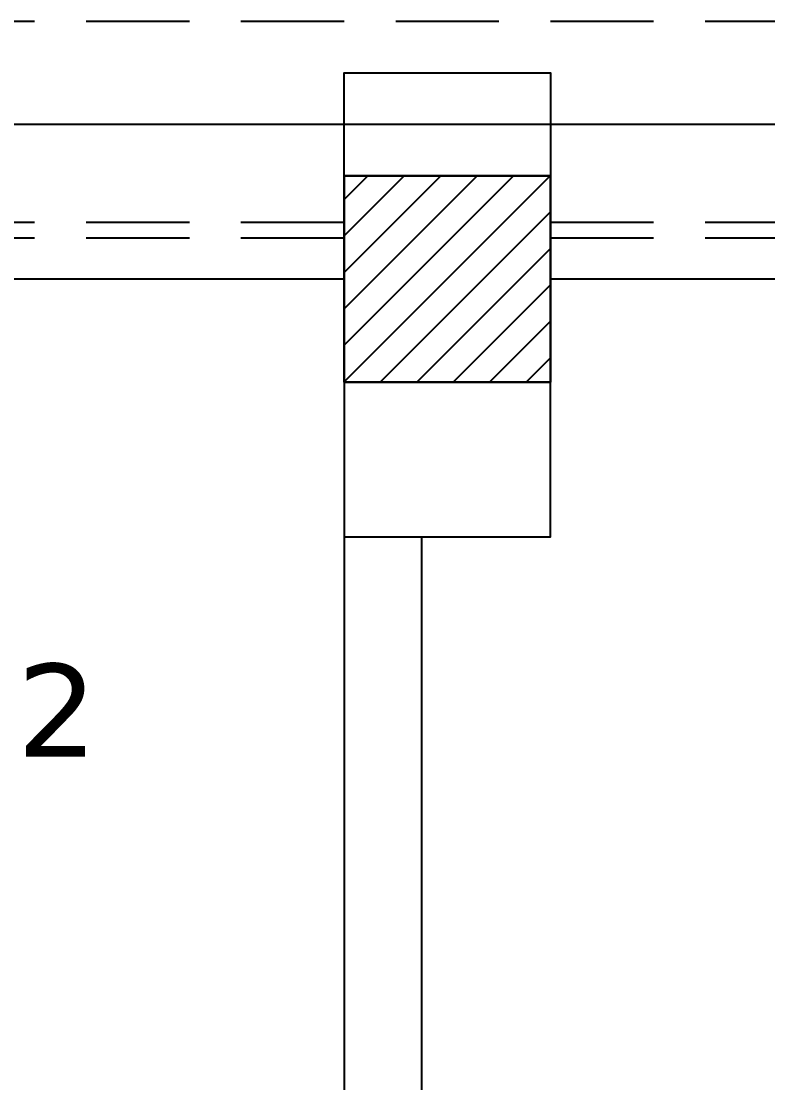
# Model space of a CAD drawing. Extents: x -9 to 600, y -23 to 65.
# Drawn here: x 277.938 to 279.385, y 51.589 to 53.648 of the extents above; entities that cross this region are included whole.
import ezdxf

# ---------------------------------------------------------------- set-up
doc = ezdxf.new("R2010")
doc.units = 0
doc.header["$LTSCALE"] = 0.8
doc.header["$MEASUREMENT"] = 0
doc.linetypes.add('HIDDEN', pattern=[0.375, 0.25, -0.125])
doc.layers.get('0').update_dxf_attribs({"color": 3, "linetype": 'CONTINUOUS'})
doc.layers.add('Desenho base', color=7, linetype='CONTINUOUS')
doc.layers.add('DLX_LUMKEY_IDX', color=7, linetype='CONTINUOUS', true_color=0x969696)
doc.styles.add('TableTextStyle', font='')
doc.styles.get('TableTextStyle').set_extended_font_data('VERDANA.TTF')

# ---------------------------------------------------------------- blocks, each defined once
blk = doc.blocks.new('*X15')
at = {"color": 0}
for p, q in [((15.8, 29.8007), (16.1993, 30.2)), ((15.8, 29.8714), (16.1286, 30.2)), ((15.8, 29.9421), (16.0579, 30.2)), ((15.8, 30.0128), (15.9872, 30.2)), ((15.8, 30.0836), (15.9164, 30.2)), ((15.8, 30.1543), (15.8457, 30.2)), ((15.87, 29.8), (16.2, 30.13)), ((15.9407, 29.8), (16.2, 30.0593)), ((16.0114, 29.8), (16.2, 29.9886)), ((16.0821, 29.8), (16.2, 29.9179)), ((16.1528, 29.8), (16.2, 29.8472))]:
    blk.add_line(p, q, dxfattribs=at)

msp = doc.modelspace()

# ---------------------------------------------------------------- linework, layer by layer
at = {"layer": 'Desenho base', "linetype": 'HIDDEN'}
for p, q in [((272.9635, 53.648), (308.5635, 53.648)), ((272.9635, 53.258), (278.5635, 53.258)), ((278.9635, 53.258), (284.5635, 53.258)), ((272.9635, 53.228), (278.5635, 53.228)), ((278.9635, 53.228), (284.5635, 53.228))]:
    msp.add_line(p, q, dxfattribs=at)
at = {"layer": 'Desenho base'}
for p, q in [((272.9635, 53.448), (308.5635, 53.448)), ((278.9635, 53.348), (278.5635, 53.348)), ((278.5635, 53.348), (278.5635, 52.948)), ((278.9635, 52.948), (278.9635, 53.348)), ((272.9635, 53.148), (278.5635, 53.148)), ((278.9635, 53.148), (284.5635, 53.148)), ((278.5635, 52.948), (278.9635, 52.948)), ((278.5635, 52.648), (278.5635, 43.348)), ((278.7135, 52.648), (278.7135, 43.198))]:
    msp.add_line(p, q, dxfattribs=at)
for points in [[(278.5635, 53.348), (278.5635, 53.548), (278.9635, 53.548), (278.9635, 53.348)], [(278.5635, 52.948), (278.5635, 52.648), (278.9635, 52.648), (278.9635, 52.948)]]:
    msp.add_lwpolyline(points, dxfattribs=at)
msp.add_lwpolyline([(278.5635, 53.348), (278.9635, 53.348), (278.9635, 52.948), (278.5635, 52.948)], close=True, dxfattribs=at)

# ---------------------------------------------------------------- block references
msp.add_blockref('*X15', (262.7635, 23.148), dxfattribs=at)

# ---------------------------------------------------------------- texts
at = {"layer": 'DLX_LUMKEY_IDX', "style": 'TableTextStyle'}
msp.add_text('2', height=0.18, dxfattribs=at).set_placement((277.9286, 52.2215, 2.8))

doc.saveas('drawing.dxf')
